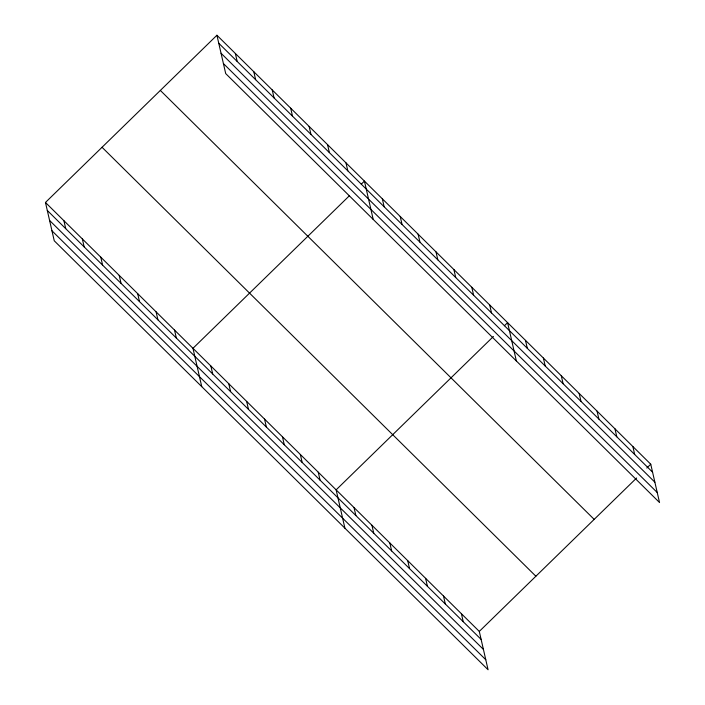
<?xml version="1.0" encoding="UTF-8"?>
<svg xmlns="http://www.w3.org/2000/svg" width="705" height="705" viewBox="0 0 705 705"><rect width="100%" height="100%" fill="white"/><g stroke="black" fill="none" stroke-linecap="round" stroke-linejoin="round"><path stroke-width="1.06" d="M45.464 202.458L479.294 631.416L488.072 669.75L54.25 240.793L45.464 202.458L216.928 35.25L650.75 464.207L659.536 502.542L225.706 73.584L216.928 35.25M349.495 195.655L192.967 348.305L201.753 386.64M361.286 184.164L364.423 181.097L373.209 219.431M493.447 336.444L336.135 489.86L344.912 528.195M504.445 325.719L507.591 322.652L516.368 360.986M479.294 631.416L636.606 477.999M646.82 468.032L650.75 464.207M218.753 43.234L652.583 472.183M221.044 53.245L654.875 482.202M223.415 63.573L657.236 492.522M160.343 90.425L594.174 519.382M102.049 147.283L535.879 576.232M47.297 210.442L481.118 639.391M49.588 220.453L483.418 649.411M51.95 230.782L485.78 659.73M632.861 446.512L634.685 454.487M614.963 428.816L616.787 436.8M597.064 411.121L598.898 419.105M579.166 393.425L580.999 401.409M561.277 375.73L563.101 383.714M543.379 358.034L545.212 366.018M525.481 340.348L527.314 348.323M489.693 304.957L491.517 312.932M471.795 287.261L473.628 295.245M453.905 269.566L455.73 277.55M436.007 251.87L437.831 259.854M418.109 234.175L419.942 242.159M400.22 216.479L402.044 224.463M382.321 198.792L384.146 206.768M461.396 613.72L463.229 621.695M345.988 162.864L347.821 170.848M443.507 596.025L445.331 604M327.552 144.631L329.376 152.615M425.608 578.329L427.433 586.313M309.116 126.406L310.94 134.382M407.71 560.634L409.543 568.618M290.671 108.173L292.505 116.158M389.821 542.938L391.645 550.922M272.236 89.94L274.069 97.924M371.923 525.243L373.747 533.227M354.025 507.547L355.858 515.531M253.8 71.707L255.624 79.691M235.364 53.483L237.188 61.458M318.237 472.165L320.061 480.14M300.339 454.469L302.172 462.454M282.449 436.774L284.274 444.758M264.551 419.078L266.375 427.063M246.653 401.383L248.486 409.367M228.764 383.687L230.588 391.672M210.865 366.001L212.69 373.976M174.532 330.072L176.356 338.056M156.096 311.839L157.92 319.823M137.66 293.606L139.484 301.59M119.215 275.382L121.049 283.357M100.78 257.149L102.613 265.133M82.344 238.916L84.168 246.9M63.908 220.691L65.732 228.667"/></g></svg>
